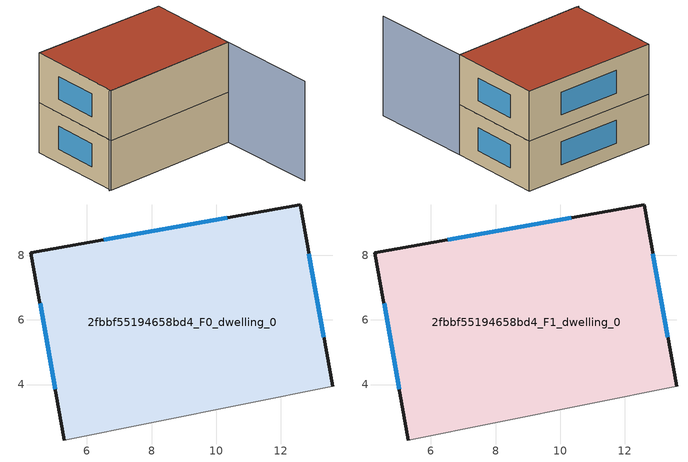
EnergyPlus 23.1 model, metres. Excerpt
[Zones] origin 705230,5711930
2fbbf55194658bd4_F0_dwelling_0
 floor ground (EU_floor_Construction): 12.61,9.56 13.6,3.95 5.3,2.28 4.27,8.09 z0
 wall outside (EU_wall_Construction): 13.6,3.95 12.61,9.56 4.27,8.09 5.3,2.28 z0:3
 wall adiabatic (EU_wall_Construction): 5.3,2.28 13.6,3.95 z0:3
 window (EU_Window_Construction): 10.35,9.16 6.52,8.48 / 13.34,5.47 12.88,8.04 / 4.55,6.52 5.02,3.85 z0.81:2.19
2fbbf55194658bd4_F1_dwelling_0
 floor to 2fbbf55194658bd4_F0_dwelling_0 (EU_floor_Construction): 12.61,9.56 13.6,3.95 5.3,2.28 4.27,8.09 z3
 wall outside (EU_wall_Construction): 13.6,3.95 12.61,9.56 4.27,8.09 5.3,2.28 z3:6
 wall adiabatic (EU_wall_Construction): 5.3,2.28 13.6,3.95 z3:6
 window (EU_Window_Construction): 10.35,9.16 6.52,8.48 / 13.34,5.47 12.88,8.04 / 4.55,6.52 5.02,3.85 z3.81:5.19
 roof outside (EU_roof_Construction): 13.6,3.95 12.61,9.56 4.27,8.09 5.3,2.28 z6
shading: 5.17,2.28 13.61,3.95 / 13.61,3.95 14.8,-2.05 z0:6
[Building]
EU S2 Campaign: North Axis=0; Terrain=City; Solar Distribution=FullExterior
[Site:Location]
London: Latitude=51.5; Longitude=-0.5; Time Zone=0; Elevation=25
[SizingPeriod:WeatherFileDays]
AnnualSizingPeriod: Begin Month=1; Begin Day of Month=1; End Month=12; End Day of Month=31; Day of Week for Start Day=Monday; Use Weather File Daylight Saving Period=No; Use Weather File Rain and Snow Indicators=No
[MATERIAL]
EU_InternalMass_Material: Roughness=MediumRough; Thickness=0.1; Conductivity=1; Density=1800; Specific Heat=900; Thermal Absorptance=0.9; Solar Absorptance=0.7; Visible Absorptance=0.7
[MATERIAL:NOMASS] Roughness=MediumRough; Thermal Absorptance=0.9; Solar Absorptance=0.7; Visible Absorptance=0.7
Name | Thermal Resistance
EU_wall_NoMass | 0.727863
EU_roof_NoMass | 0.773354
EU_floor_NoMass | 1.79329
[WINDOWMATERIAL:SIMPLEGLAZINGSYSTEM]
EU_Window_SimpleGlazing: UFactor=2.58614; Solar Heat Gain Coefficient=0.76; Visible Transmittance=0.76
[CONSTRUCTION]
EU_wall_Construction: EU_wall_NoMass
EU_roof_Construction: EU_roof_NoMass
EU_floor_Construction: EU_floor_NoMass
EU_Window_Construction: EU_Window_SimpleGlazing
EU_InternalMass_Construction: EU_InternalMass_Material
[ZONE] Type=1; Multiplier=1; Ceiling Height=autocalculate; Volume=147.226; Floor Area=autocalculate; Part of Total Floor Area=Yes
2fbbf55194658bd4_F0_dwelling_0; 2fbbf55194658bd4_F1_dwelling_0
[INTERNALMASS] Construction=EU_InternalMass_Construction; Surface Area=49.0752
Name | Zone or ZoneList
2fbbf55194658bd4_F0_dwelling_0_EU_InternalMass | 2fbbf55194658bd4_F0_dwelling_0
2fbbf55194658bd4_F1_dwelling_0_EU_InternalMass | 2fbbf55194658bd4_F1_dwelling_0
[OTHEREQUIPMENT] Fuel Type=Electricity; Design Level Calculation Method=Watts/Area; Power per Zone Floor Area=1; Fraction Latent=0; Fraction Radiant=0; Fraction Lost=0; Carbon Dioxide Generation Rate=0; EndUse Subcategory=EU_Step8_InternalGains
Name | Zone or ZoneList or Space or SpaceList | Schedule
EU_Step8_InternalGain_2fbbf55194658bd4_F0_dwelling_0_f000 | 2fbbf55194658bd4_F0_dwelling_0 | EU_Step8_GainSchedule_2fbbf55194658bd4_F0_dwelling_0_f000
EU_Step8_InternalGain_2fbbf55194658bd4_F1_dwelling_0_f000 | 2fbbf55194658bd4_F1_dwelling_0 | EU_Step8_GainSchedule_2fbbf55194658bd4_F1_dwelling_0_f000
[ZONEVENTILATION:DESIGNFLOWRATE] Schedule=EU_AlwaysOn; Design Flow Rate Calculation Method=AirChanges/Hour; Air Changes per Hour=0.484901; Ventilation Type=Natural; Fan Pressure Rise=0; Fan Total Efficiency=1; Constant Term Coefficient=1; Temperature Term Coefficient=0; Velocity Term Coefficient=0; Velocity Squared Term Coefficient=0; Minimum Indoor Temperature=-100; Maximum Indoor Temperature=100; Delta Temperature=-100; Minimum Outdoor Temperature=-100; Maximum Outdoor Temperature=100; Maximum Wind Speed=40
Name | Zone or ZoneList or Space or SpaceList
EU_ConstantAir_2fbbf55194658bd4_F0_dwelling_0 | 2fbbf55194658bd4_F0_dwelling_0
EU_ConstantAir_2fbbf55194658bd4_F1_dwelling_0 | 2fbbf55194658bd4_F1_dwelling_0
[HVACTEMPLATE:THERMOSTAT] Constant Heating Setpoint=20; Constant Cooling Setpoint=50
EU_HeatOnly_2fbbf55194658bd4_F0_dwelling_0; EU_HeatOnly_2fbbf55194658bd4_F1_dwelling_0
[HVACTEMPLATE:ZONE:IDEALLOADSAIRSYSTEM] System Availability Schedule=EU_AlwaysOn; Maximum Heating Supply Air Temperature=50; Minimum Cooling Supply Air Temperature=13; Maximum Heating Supply Air Humidity Ratio=0.0156; Minimum Cooling Supply Air Humidity Ratio=0.0077; Heating Limit=NoLimit; Cooling Limit=NoLimit; Heating Availability Schedule=EU_AlwaysOn; Cooling Availability Schedule=EU_CoolingOff; Dehumidification Control Type=ConstantSensibleHeatRatio; Cooling Sensible Heat Ratio=0.7; Dehumidification Setpoint=60; Humidification Control Type=None; Humidification Setpoint=30; Outdoor Air Method=None; Outdoor Air Flow Rate per Person=0.00944; Outdoor Air Flow Rate per Zone Floor Area=0; Outdoor Air Flow Rate per Zone=0; Demand Controlled Ventilation Type=None; Outdoor Air Economizer Type=NoEconomizer; Heat Recovery Type=None; Sensible Heat Recovery Effectiveness=0.7; Latent Heat Recovery Effectiveness=0.65
Name | Template Thermostat
2fbbf55194658bd4_F0_dwelling_0 | EU_HeatOnly_2fbbf55194658bd4_F0_dwelling_0
2fbbf55194658bd4_F1_dwelling_0 | EU_HeatOnly_2fbbf55194658bd4_F1_dwelling_0
[SIZING:ZONE] Zone Cooling Design Supply Air Temperature Input Method=SupplyAirTemperature; Zone Cooling Design Supply Air Temperature=13; Zone Heating Design Supply Air Temperature Input Method=SupplyAirTemperature; Zone Heating Design Supply Air Temperature=50; Zone Cooling Design Supply Air Humidity Ratio=0.008; Zone Heating Design Supply Air Humidity Ratio=0.008; Cooling Design Air Flow Method=DesignDay; Cooling Design Air Flow Rate=0; Cooling Minimum Air Flow per Zone Floor Area=0.000762; Cooling Minimum Air Flow=0; Cooling Minimum Air Flow Fraction=0.2; Heating Design Air Flow Method=DesignDay; Heating Design Air Flow Rate=0; Heating Maximum Air Flow per Zone Floor Area=0.002032; Heating Maximum Air Flow=0.141576; Heating Maximum Air Flow Fraction=0.3; Account for Dedicated Outdoor Air System=No; Dedicated Outdoor Air System Control Strategy=NeutralSupplyAir; Dedicated Outdoor Air Low Setpoint Temperature for Design=autosize; Dedicated Outdoor Air High Setpoint Temperature for Design=autosize; Zone Load Sizing Method=Sensible Load Only No Latent Load; Zone Latent Cooling Design Supply Air Humidity Ratio Input Method=HumidityRatioDifference; Zone Cooling Design Supply Air Humidity Ratio Difference=0.005; Zone Latent Heating Design Supply Air Humidity Ratio Input Method=HumidityRatioDifference; Zone Humidification Design Supply Air Humidity Ratio Difference=0.005
2fbbf55194658bd4_F0_dwelling_0; 2fbbf55194658bd4_F1_dwelling_0
[SCHEDULE:CONSTANT]
Name | Hourly Value
EU_AlwaysOn | 1
EU_CoolingOff | 0
[SCHEDULE:FILE] Column Number=1; Rows to Skip at Top=0; Number of Hours of Data=8760; Column Separator=Comma; Interpolate to Timestep=No; Minutes per Item=60; Adjust Schedule for Daylight Savings=Yes
Name | File
EU_Step8_GainSchedule_2fbbf55194658bd4_F0_dwelling_0_f000 | ../../schedules/2fbbf55194658bd4/2fbbf55194658bd4_F0_dwelling_0_f000_gain.csv
EU_Step8_GainSchedule_2fbbf55194658bd4_F1_dwelling_0_f000 | ../../schedules/2fbbf55194658bd4/2fbbf55194658bd4_F1_dwelling_0_f000_gain.csv
